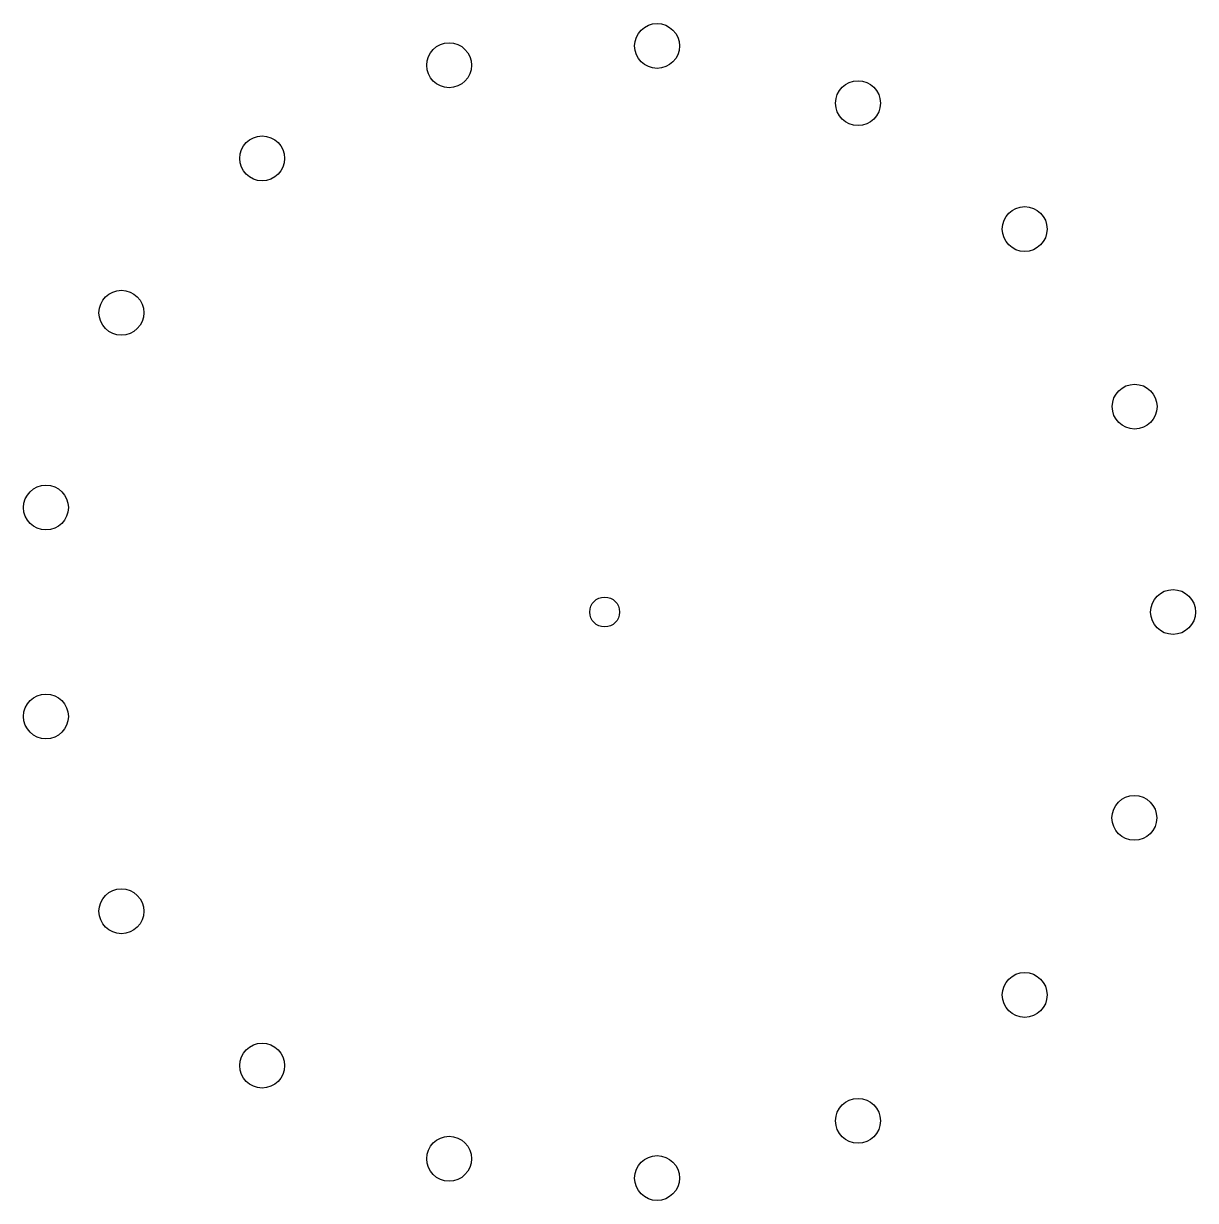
# Model space of a CAD drawing. Extents: x -38.9 to 39.5, y -39.3 to 39.3.
import ezdxf

# ---------------------------------------------------------------- set-up
doc = ezdxf.new("R2010")
doc.units = 0
doc.layers.get('0').update_dxf_attribs({"linetype": 'continuous'})

msp = doc.modelspace()

# ---------------------------------------------------------------- linework, layer by layer
at = {"color": 0}
for centre, radius in [((3.506, 37.838), 1.5), ((-10.399, 36.549), 1.5), ((16.938, 34.016), 1.5), ((-22.9, 30.325), 1.5), ((28.082, 25.6), 1.5), ((-32.308, 20.004), 1.5), ((35.434, 13.727), 1.5), ((-37.353, 6.982), 1.5), ((0, 0), 1), ((38, 0), 1.5), ((-37.353, -6.982), 1.5), ((35.414, -13.763), 1.5), ((-32.308, -20.004), 1.5), ((28.082, -25.6), 1.5), ((-22.9, -30.325), 1.5), ((16.938, -34.016), 1.5), ((-10.399, -36.549), 1.5), ((3.506, -37.838), 1.5)]:
    msp.add_circle(centre, radius, dxfattribs=at)

doc.saveas('drawing.dxf')
